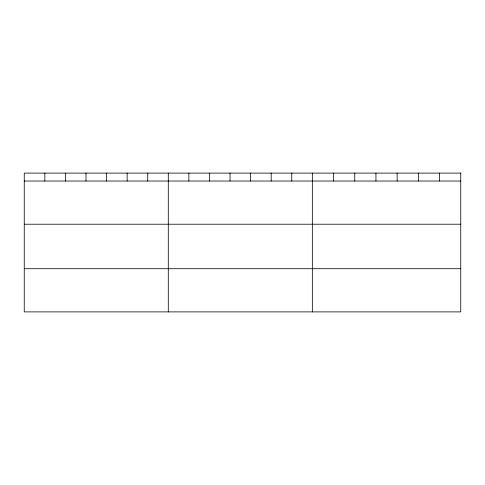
<?xml version="1.0" encoding="UTF-8"?>
<svg xmlns="http://www.w3.org/2000/svg" width="485" height="485" viewBox="0 0 485 485"><rect width="100%" height="100%" fill="white"/><g stroke="black" fill="none" stroke-linecap="round" stroke-linejoin="round"><path stroke-width="0.73" d="M24.25 181.032L460.75 181.032M24.25 224.215L460.75 224.215M24.25 268.708L460.75 268.708M439.549 173.109L439.549 181.032M418.349 173.109L418.349 181.032M397.148 173.109L397.148 181.032M375.942 173.109L375.942 181.032M354.741 173.109L354.741 181.032M333.541 173.109L333.541 181.032M312.34 173.109L312.34 311.891M291.764 173.109L291.764 181.032M271.182 173.109L271.182 181.032M250.606 173.109L250.606 181.032M230.029 173.109L230.029 181.032M209.453 173.109L209.453 181.032M188.871 173.109L188.871 181.032M168.295 173.109L168.295 311.891M147.719 173.109L147.719 181.032M127.137 173.109L127.137 181.032M106.561 173.109L106.561 181.032M85.984 173.109L85.984 181.032M65.408 173.109L65.408 181.032M44.826 173.109L44.826 181.032M460.75 173.109L24.25 173.109L24.25 311.891L460.75 311.891L460.75 173.109"/></g></svg>
